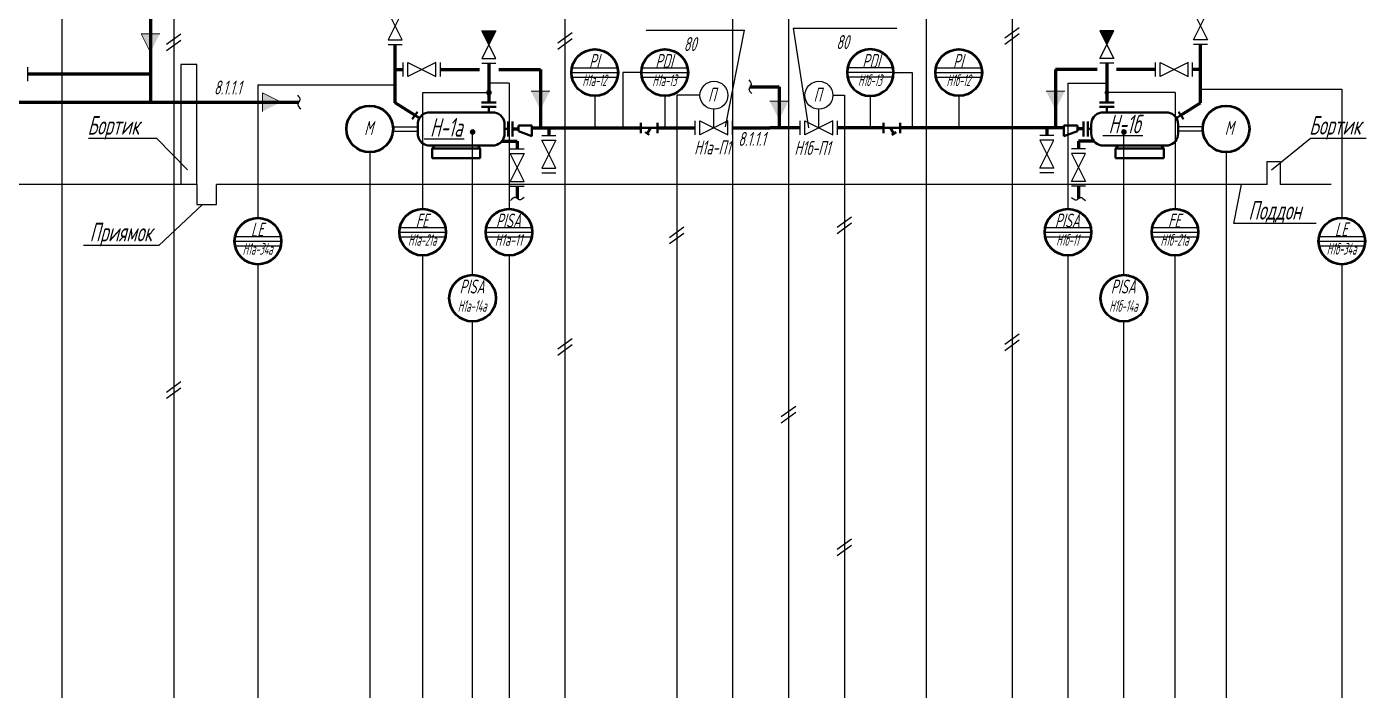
# Model space of a CAD drawing. Header units: millimetres. Extents: x -338 to 6826, y -8218 to 3153.
# Drawn here: x 2501.5 to 2789, y 2018.1 to 2160.5 of the extents above; entities that cross this region are included whole.
import ezdxf
from ezdxf.enums import TextEntityAlignment as Align

# ---------------------------------------------------------------- set-up
doc = ezdxf.new("R2010")
doc.units = ezdxf.units.MM
doc.layers.get('Defpoints').update_dxf_attribs({"color": 251})
for name, color, linetype, lineweight in [('1', 4, 'Continuous', 15), ('Аппараты', 137, 'Continuous', 40), ('Датчики', 31, 'Continuous', 50), ('Связи', 95, 'Continuous', 25), ('Текст_КИП', 2, 'Continuous', 25), ('Трубопроводы', 7, 'Continuous', 60)]:
    doc.layers.add(name, color=color, linetype=linetype, lineweight=lineweight)
for name, color, linetype in [('osnovnoy shtamp', 7, 'Continuous'), ('НОВЫЙ', 7, 'Continuous'), ('орудован', 7, 'Continuous'), ('Слой М50', 3, 'Continuous')]:
    doc.layers.add(name, color=color, linetype=linetype)
doc.styles.add('Simplex', font='simplex.shx', dxfattribs={"width": 0.7, "oblique": 15})

# ---------------------------------------------------------------- blocks, each defined once
blk = doc.blocks.new('A$C428F2FC1')
at = {"layer": 'Defpoints', "ltscale": 0.2}
for p, q in [((-5, -4), (5, -4)), ((-5, -5), (5, -5)), ((-5, -6), (5, -6))]:
    blk.add_line(p, q, dxfattribs=at)
at = {"layer": 'Датчики', "color": 4}
blk.add_circle((0, -5), 5, dxfattribs=at)

msp = doc.modelspace()

# ---------------------------------------------------------------- hatches: boundary and pattern name
for points in [[(2602.18, 2159.65), (2599.18, 2159.65), (2600.68, 2156.65)], [(2734.86, 2159.65), (2731.86, 2159.65), (2733.36, 2156.65)]]:
    msp.add_hatch(color=1).paths.add_polyline_path(points)
at = {"layer": '1'}
for points in [[(2526.02, 2158.95), (2528.02, 2154.95), (2530.02, 2158.95)], [(2552.08, 2146.3), (2556.08, 2144.3), (2552.08, 2142.3)], [(2609.75, 2146.66), (2611.75, 2142.66), (2613.75, 2146.66)], [(2720.3, 2146.66), (2722.3, 2142.66), (2724.3, 2146.66)], [(2660.98, 2144.53), (2662.98, 2140.53), (2664.98, 2144.53)]]:
    msp.add_hatch(color=256, dxfattribs=at).paths.add_polyline_path(points)
h = msp.add_hatch(color=256, dxfattribs=at)
edge = h.paths.add_edge_path()
edge.add_arc((2600.68, 2146.35), 0.5, 0, 360)
h = msp.add_hatch(color=256, dxfattribs=at)
edge = h.paths.add_edge_path()
edge.add_arc((2733.36, 2146.35), 0.5, 0, 360)
h = msp.add_hatch(color=256, dxfattribs=at)
edge = h.paths.add_edge_path()
edge.add_arc((2597.19, 2137.9), 0.5, 0, 360)
h = msp.add_hatch(color=256, dxfattribs=at)
edge = h.paths.add_edge_path()
edge.add_arc((2737.01, 2137.9), 0.5, 0, 360)

# ---------------------------------------------------------------- linework, layer by layer
at = {"color": 1}
for p, q in [((2666.02, 2160.21), (2669.27, 2138.79)), ((2537.97, 2152.39), (2534.51, 2152.39)), ((2534.51, 2152.39), (2534.51, 2126.65)), ((2537.97, 2126.65), (2537.97, 2152.39)), ((2501.73, 2150.3), (2504.22, 2150.3)), ((2605.01, 2148.35), (2600.68, 2148.35)), ((2580.08, 2138.99), (2585.41, 2138.99)), ((2580.08, 2138.1), (2585.41, 2138.1)), ((2753.97, 2138.99), (2748.64, 2138.99)), ((2753.97, 2138.1), (2748.64, 2138.1)), ((2767.77, 2126.65), (2767.77, 2131.59)), ((2767.77, 2131.59), (2770.58, 2131.59)), ((2770.58, 2131.59), (2770.58, 2126.65)), ((2537.97, 2126.65), (2271.42, 2126.65)), ((2537.97, 2126.65), (2537.97, 2122.34)), ((2767.77, 2126.65), (2542.21, 2126.65)), ((2542.21, 2122.34), (2542.21, 2126.65)), ((2760.64, 2118.22), (2762.27, 2126.65)), ((2781.5, 2126.65), (2770.58, 2126.65)), ((2539.18, 2122.34), (2529.85, 2113.53)), ((2537.97, 2122.34), (2542.21, 2122.34))]:
    msp.add_line(p, q, dxfattribs=at)
for p, q in [((2711.46, 2158.1), (2714.56, 2160.36)), ((2531.46, 2156.72), (2534.56, 2158.98)), ((2531.46, 2155.39), (2534.56, 2157.64)), ((2615.46, 2157.02), (2618.56, 2159.27)), ((2615.46, 2155.68), (2618.56, 2157.94)), ((2711.46, 2156.77), (2714.56, 2159.02)), ((2675.46, 2117.47), (2678.56, 2119.72)), ((2639.46, 2115.28), (2642.56, 2117.53)), ((2675.46, 2116.13), (2678.56, 2118.39)), ((2639.46, 2113.94), (2642.56, 2116.2)), ((2615.46, 2091.34), (2618.56, 2093.6)), ((2711.46, 2092.35), (2714.56, 2094.6)), ((2615.46, 2090.01), (2618.56, 2092.26)), ((2711.46, 2091.01), (2714.56, 2093.27)), ((2531.46, 2082.08), (2534.56, 2084.34)), ((2531.46, 2080.75), (2534.56, 2083)), ((2663.46, 2076.8), (2666.56, 2079.05)), ((2663.46, 2075.46), (2666.56, 2077.72)), ((2675.46, 2048.32), (2678.56, 2050.58)), ((2675.46, 2046.99), (2678.56, 2049.24))]:
    msp.add_line(p, q)
at = {"color": 7}
msp.add_line((2501.73, 2148.8), (2501.73, 2151.8), dxfattribs=at)
at = {"color": 6}
for p, q in [((2623.41, 2145.65), (2623.41, 2138.77)), ((2638.44, 2145.65), (2638.44, 2138.77)), ((2682.57, 2145.65), (2682.57, 2138.77)), ((2701.56, 2145.65), (2701.56, 2138.77))]:
    msp.add_line(p, q, dxfattribs=at)
for centre in [(2586.47, 2116.39), (2605.01, 2116.39), (2725.01, 2116.39), (2747.99, 2116.39), (2597.19, 2102.22), (2737.01, 2102.22)]:
    msp.add_circle(centre, 5)
for points in [[(2656.47, 2149.09), (2656.98, 2148.07), (2656.51, 2147.19), (2657.16, 2146.13)], [(2559.61, 2145.81), (2560.12, 2144.78), (2559.65, 2143.91), (2560.3, 2142.85)], [(2608.25, 2123.86), (2607.23, 2123.35), (2606.36, 2123.82), (2605.3, 2123.16)], [(2725.79, 2123.86), (2726.82, 2123.35), (2727.69, 2123.82), (2728.75, 2123.16)]]:
    msp.add_spline(points, degree=3)
at = {"layer": '1'}
for p, q in [((2528.02, 2154.95), (2526.02, 2158.95)), ((2528.02, 2154.95), (2526.02, 2158.95)), ((2530.02, 2158.95), (2526.02, 2158.95)), ((2556.08, 2144.3), (2552.08, 2146.3)), ((2552.08, 2142.3), (2552.08, 2146.3)), ((2613.75, 2146.66), (2609.75, 2146.66)), ((2724.3, 2146.66), (2720.3, 2146.66)), ((2664.98, 2144.53), (2660.98, 2144.53))]:
    msp.add_line(p, q, dxfattribs=at)
for centre in [(2600.68, 2146.35), (2597.19, 2137.9), (2737.01, 2137.9)]:
    msp.add_circle(centre, 0.5, dxfattribs=at)
at = {"layer": 'Аппараты'}
for p, q in [((2602.27, 2144.22), (2599.1, 2144.22)), ((2602.27, 2143.32), (2599.1, 2143.32)), ((2600.68, 2142.06), (2600.68, 2143.32)), ((2731.78, 2144.22), (2734.95, 2144.22)), ((2731.78, 2143.32), (2734.95, 2143.32)), ((2733.36, 2142.06), (2733.36, 2143.32)), ((2585.33, 2142.25), (2584.22, 2140.67)), ((2585.75, 2140.84), (2584.8, 2141.51)), ((2604.81, 2136.96), (2604.81, 2140.13)), ((2605.72, 2136.96), (2605.72, 2140.13)), ((2633.32, 2138.77), (2633.32, 2139.89)), ((2636.89, 2138.77), (2636.89, 2139.89)), ((2685.43, 2138.77), (2685.43, 2139.89)), ((2688.99, 2138.77), (2688.99, 2139.89)), ((2728.33, 2136.96), (2728.33, 2140.13)), ((2729.24, 2136.96), (2729.24, 2140.13)), ((2748.3, 2140.84), (2749.24, 2141.51)), ((2748.72, 2142.25), (2749.83, 2140.67)), ((2604.04, 2138.55), (2604.81, 2138.55)), ((2607.02, 2138.55), (2607.02, 2139.3)), ((2607.02, 2139.3), (2609.9, 2139.3)), ((2607.02, 2138.55), (2607.02, 2138.05)), ((2609.9, 2136.97), (2607.02, 2138.05)), ((2609.9, 2139.3), (2609.9, 2136.97)), ((2633.32, 2138.77), (2633.32, 2137.65)), ((2633.32, 2138.77), (2636.89, 2138.77)), ((2635.09, 2137.28), (2634.22, 2137.87)), ((2635.47, 2138.77), (2634.66, 2137.57)), ((2636.89, 2138.77), (2636.89, 2137.65)), ((2685.43, 2138.77), (2685.43, 2137.65)), ((2688.99, 2138.77), (2685.43, 2138.77)), ((2686.84, 2138.77), (2687.65, 2137.57)), ((2687.22, 2137.28), (2688.1, 2137.87)), ((2688.99, 2138.77), (2688.99, 2137.65)), ((2727.03, 2139.3), (2724.15, 2139.3)), ((2724.15, 2139.3), (2724.15, 2136.97)), ((2724.15, 2136.97), (2727.03, 2138.05)), ((2727.03, 2138.55), (2727.03, 2139.3)), ((2727.03, 2138.55), (2727.03, 2138.05)), ((2730.01, 2138.55), (2729.24, 2138.55)), ((2589.09, 2135.03), (2588.49, 2134.32)), ((2588.49, 2134.32), (2588.49, 2132.3)), ((2598.81, 2134.32), (2588.49, 2134.32)), ((2598.21, 2135.03), (2598.81, 2134.32)), ((2598.81, 2132.3), (2598.81, 2134.32)), ((2735.84, 2135.03), (2735.24, 2134.32)), ((2735.24, 2132.3), (2735.24, 2134.32)), ((2735.24, 2134.32), (2745.56, 2134.32)), ((2744.96, 2135.03), (2745.56, 2134.32)), ((2745.56, 2134.32), (2745.56, 2132.3)), ((2588.49, 2132.3), (2598.81, 2132.3)), ((2745.56, 2132.3), (2735.24, 2132.3))]:
    msp.add_line(p, q, dxfattribs=at)
for points in [[(2585.41, 2137.42), (2585.41, 2139.67)], [(2587.54, 2142.06), (2601.9, 2142.06)], [(2604.04, 2139.67), (2604.04, 2137.42)], [(2730.01, 2139.67), (2730.01, 2137.42)], [(2746.5, 2142.06), (2732.15, 2142.06)], [(2748.64, 2137.42), (2748.64, 2139.67)], [(2601.9, 2135.03), (2587.54, 2135.03)], [(2732.15, 2135.03), (2746.5, 2135.03)]]:
    msp.add_lwpolyline(points, dxfattribs=at)
for centre, start, end in [((2587.91, 2139.58), 98.4145, 181.9914), ((2601.53, 2139.58), 358.0086, 81.5855), ((2732.52, 2139.58), 98.4145, 181.9914), ((2746.14, 2139.58), 358.0086, 81.5855), ((2587.91, 2137.51), 178.0086, 261.5855), ((2601.53, 2137.51), 278.4145, 1.9914), ((2732.52, 2137.51), 178.0086, 261.5855), ((2746.14, 2137.51), 278.4145, 1.9914)]:
    msp.add_arc(centre, 2.51, start, end, dxfattribs=at)
at = {"layer": 'Датчики'}
for centre in [(2575.1, 2138.55), (2758.95, 2138.55)]:
    msp.add_circle(centre, 5, dxfattribs=at)
at = {"layer": 'Датчики', "color": 4}
for centre in [(2597.19, 2102.22), (2737.01, 2102.22)]:
    msp.add_circle(centre, 5, dxfattribs=at)
at = {"layer": 'НОВЫЙ', "color": 3}
for p, q in [((2634.42, 2159.78), (2655.53, 2159.78)), ((2666.02, 2160.21), (2688.27, 2160.21))]:
    msp.add_line(p, q, dxfattribs=at)
at = {"layer": 'орудован'}
for p, q in [((2582.08, 2157.69), (2579.08, 2163.69)), ((2582.08, 2163.69), (2579.08, 2157.69)), ((2751.97, 2157.69), (2754.97, 2163.69)), ((2751.97, 2163.69), (2754.97, 2157.69)), ((2602.18, 2153.65), (2599.18, 2159.65)), ((2599.18, 2159.65), (2602.18, 2159.65)), ((2599.18, 2159.65), (2602.18, 2159.65)), ((2602.18, 2159.65), (2599.18, 2153.65)), ((2731.86, 2153.65), (2734.86, 2159.65)), ((2734.86, 2159.65), (2731.86, 2159.65)), ((2734.86, 2159.65), (2731.86, 2159.65)), ((2731.86, 2159.65), (2734.86, 2153.65)), ((2579.08, 2157.69), (2582.08, 2157.69)), ((2754.97, 2157.69), (2751.97, 2157.69)), ((2579.08, 2156.69), (2582.08, 2156.69)), ((2754.97, 2156.69), (2751.97, 2156.69)), ((2599.18, 2153.65), (2602.18, 2153.65)), ((2599.18, 2152.65), (2602.18, 2152.65)), ((2734.86, 2153.65), (2731.86, 2153.65)), ((2734.86, 2152.65), (2731.86, 2152.65)), ((2612.08, 2137.12), (2615.08, 2137.12)), ((2612.08, 2137.12), (2615.08, 2137.12)), ((2721.97, 2137.12), (2718.97, 2137.12)), ((2721.97, 2137.12), (2718.97, 2137.12)), ((2605.25, 2134.25), (2608.25, 2134.25)), ((2605.25, 2134.25), (2608.25, 2134.25)), ((2615.08, 2130.12), (2612.08, 2136.12)), ((2612.08, 2136.12), (2615.08, 2136.12)), ((2612.08, 2136.12), (2615.08, 2136.12)), ((2615.08, 2136.12), (2612.08, 2130.12)), ((2718.97, 2130.12), (2721.97, 2136.12)), ((2721.97, 2136.12), (2718.97, 2136.12)), ((2721.97, 2136.12), (2718.97, 2136.12)), ((2718.97, 2136.12), (2721.97, 2130.12)), ((2728.8, 2134.25), (2725.8, 2134.25)), ((2728.8, 2134.25), (2725.8, 2134.25)), ((2608.25, 2127.25), (2605.25, 2133.25)), ((2605.25, 2133.25), (2608.25, 2133.25)), ((2605.25, 2133.25), (2608.25, 2133.25)), ((2608.25, 2133.25), (2605.25, 2127.25)), ((2725.8, 2127.25), (2728.8, 2133.25)), ((2728.8, 2133.25), (2725.8, 2133.25)), ((2728.8, 2133.25), (2725.8, 2133.25)), ((2725.8, 2133.25), (2728.8, 2127.25)), ((2612.08, 2130.12), (2615.08, 2130.12)), ((2612.08, 2129.12), (2615.08, 2129.12)), ((2721.97, 2130.12), (2718.97, 2130.12)), ((2721.97, 2129.12), (2718.97, 2129.12)), ((2605.25, 2127.25), (2608.25, 2127.25)), ((2605.25, 2126.25), (2608.25, 2126.25)), ((2728.8, 2127.25), (2725.8, 2127.25)), ((2728.8, 2126.25), (2725.8, 2126.25))]:
    msp.add_line(p, q, dxfattribs=at)
at = {"layer": 'орудован', "color": 3}
msp.add_line((2651.5, 2139.02), (2655.53, 2159.78), dxfattribs=at)
at = {"layer": 'орудован', "linetype": 'Continuous'}
for p, q in [((2582.26, 2149.84), (2582.26, 2152.84)), ((2589.26, 2152.84), (2583.26, 2149.84)), ((2583.26, 2149.84), (2583.26, 2152.84)), ((2583.26, 2152.84), (2589.26, 2149.84)), ((2589.26, 2149.84), (2589.26, 2152.84)), ((2590.26, 2149.84), (2590.26, 2152.84)), ((2743.78, 2149.84), (2743.78, 2152.84)), ((2744.78, 2149.84), (2744.78, 2152.84)), ((2744.78, 2152.84), (2750.78, 2149.84)), ((2750.78, 2152.84), (2744.78, 2149.84)), ((2750.78, 2149.84), (2750.78, 2152.84)), ((2751.78, 2149.84), (2751.78, 2152.84)), ((2649, 2138.77), (2649, 2142.79)), ((2671.53, 2138.77), (2671.53, 2142.79)), ((2645, 2137.27), (2645, 2140.27)), ((2652, 2140.27), (2646, 2137.27)), ((2646, 2137.27), (2646, 2140.27)), ((2646, 2140.27), (2652, 2137.27)), ((2652, 2137.27), (2652, 2140.27)), ((2653, 2137.27), (2653, 2140.27)), ((2667.53, 2137.27), (2667.53, 2140.27)), ((2668.53, 2137.27), (2668.53, 2140.27)), ((2668.53, 2140.27), (2674.53, 2137.27)), ((2674.53, 2140.27), (2668.53, 2137.27)), ((2674.53, 2137.27), (2674.53, 2140.27)), ((2675.53, 2137.27), (2675.53, 2140.27))]:
    msp.add_line(p, q, dxfattribs=at)
at = {"layer": 'орудован', "color": 3, "linetype": 'Continuous', "ltscale": 15}
for p, q in [((2741.06, 2137.11), (2732.47, 2137.11)), ((2595.38, 2136.39), (2586.8, 2136.39))]:
    msp.add_line(p, q, dxfattribs=at)
at = {"layer": 'орудован', "color": 0, "linetype": 'ByBlock'}
for p, q in [((2529.41, 2136.47), (2514.69, 2136.47)), ((2535.99, 2129.78), (2529.41, 2136.47)), ((2768.69, 2129.77), (2776.98, 2136.47)), ((2789.04, 2136.47), (2776.98, 2136.47)), ((2778.28, 2118.22), (2760.64, 2118.22)), ((2529.85, 2113.53), (2513.65, 2113.53))]:
    msp.add_line(p, q, dxfattribs=at)
at = {"layer": 'орудован', "linetype": 'Continuous'}
for centre in [(2649, 2145.79), (2671.53, 2145.79)]:
    msp.add_circle(centre, 3, dxfattribs=at)
at = {"layer": 'Связи'}
for p, q in [((2665.01, 2244.55), (2665.01, 1927.37)), ((2509.01, 2212.28), (2509.01, 1875.5)), ((2653.01, 2191.34), (2653.01, 1855.03)), ((2694.55, 2191.34), (2694.56, 1878.55)), ((2533.01, 2173.4), (2533.01, 1927.37)), ((2617.01, 2168.77), (2617.01, 1927.37)), ((2713.01, 2168.77), (2713.01, 1927.37)), ((2605.01, 2148.35), (2605.01, 2121.39)), ((2633.44, 2150.65), (2629.42, 2150.65)), ((2629.42, 2150.65), (2629.42, 2138.77)), ((2687.57, 2150.65), (2691.59, 2150.65)), ((2691.59, 2150.65), (2691.59, 2138.77)), ((2725.01, 2148.35), (2725.01, 2121.39)), ((2725.01, 2148.35), (2733.36, 2148.35)), ((2551.1, 2148.04), (2580.58, 2148.04)), ((2551.1, 2148.04), (2551.1, 2119.46)), ((2586.47, 2121.39), (2586.47, 2146.35)), ((2586.47, 2146.35), (2600.68, 2146.35)), ((2641.01, 2145.79), (2641.01, 1927.37)), ((2646, 2145.79), (2641.01, 2145.79)), ((2674.53, 2145.79), (2677.01, 2145.79)), ((2677.01, 2145.79), (2677.01, 1927.37)), ((2747.99, 2146.35), (2733.36, 2146.35)), ((2747.99, 2146.35), (2747.99, 2121.39)), ((2753.47, 2147.06), (2783.81, 2147.06)), ((2783.81, 2147.06), (2783.81, 2119.48)), ((2597.19, 2107.22), (2597.19, 2137.9)), ((2737.01, 2107.22), (2737.01, 2137.9)), ((2575.1, 2133.55), (2575.1, 1937.21)), ((2758.95, 2133.55), (2758.95, 1937.21)), ((2586.47, 1896.61), (2586.47, 2111.39)), ((2605.01, 2111.39), (2605.01, 1839.19)), ((2725.01, 2111.39), (2725.01, 1839.19)), ((2747.99, 1905.93), (2747.99, 2111.39)), ((2551.1, 2109.46), (2551.11, 1875.5)), ((2783.81, 2109.48), (2783.81, 1875.5)), ((2597.19, 1909.83), (2597.19, 2097.22)), ((2737.01, 1896.61), (2737.01, 2097.22))]:
    msp.add_line(p, q, dxfattribs=at)
at = {"layer": 'Трубопроводы', "color": 6}
for p, q in [((2528.02, 2166.39), (2528.02, 2150.3)), ((2580.58, 2144.15), (2580.58, 2156.69)), ((2753.47, 2144.15), (2753.47, 2156.69)), ((2580.58, 2151.34), (2582.26, 2151.34)), ((2590.26, 2151.34), (2598.65, 2151.34)), ((2600.68, 2152.65), (2600.68, 2144.22)), ((2602.8, 2151.34), (2611.75, 2151.34)), ((2611.75, 2151.34), (2611.75, 2138.77)), ((2731.25, 2151.34), (2722.3, 2151.34)), ((2722.3, 2151.34), (2722.3, 2138.77)), ((2733.36, 2152.65), (2733.36, 2144.22)), ((2743.78, 2151.34), (2735.4, 2151.34)), ((2753.47, 2151.34), (2751.78, 2151.34)), ((2528.02, 2150.3), (2501.73, 2150.3)), ((2528.02, 2150.3), (2528.02, 2144.3)), ((2656.71, 2147.58), (2662.98, 2147.58)), ((2662.98, 2147.58), (2662.98, 2138.77)), ((2388.28, 2144.3), (2559.85, 2144.3)), ((2584.8, 2141.51), (2580.58, 2144.15)), ((2749.24, 2141.51), (2753.47, 2144.15)), ((2605.72, 2138.55), (2607.02, 2138.55)), ((2609.9, 2138.77), (2633.32, 2138.77)), ((2613.58, 2138.77), (2613.58, 2137.12)), ((2636.89, 2138.77), (2645, 2138.77)), ((2653, 2138.77), (2661.02, 2138.77)), ((2667.53, 2138.77), (2661.02, 2138.77)), ((2685.43, 2138.77), (2675.53, 2138.77)), ((2724.15, 2138.77), (2688.99, 2138.77)), ((2720.47, 2138.77), (2720.47, 2137.12)), ((2728.33, 2138.55), (2727.03, 2138.55)), ((2603.46, 2135.91), (2606.75, 2135.91)), ((2606.75, 2135.91), (2606.75, 2134.25)), ((2730.59, 2135.91), (2727.3, 2135.91)), ((2727.3, 2135.91), (2727.3, 2134.25)), ((2606.75, 2126.25), (2606.75, 2123.62)), ((2727.3, 2126.25), (2727.3, 2123.62))]:
    msp.add_line(p, q, dxfattribs=at)

# ---------------------------------------------------------------- block references
for p in [(2623.41, 2155.65), (2638.44, 2155.65), (2701.56, 2155.65), (2551.1, 2119.46), (2586.47, 2121.39), (2605.01, 2121.39), (2725.01, 2121.39), (2747.99, 2121.39), (2783.81, 2119.48)]:
    msp.add_blockref('A$C428F2FC1', p)
at = {"xscale": -1}
msp.add_blockref('A$C428F2FC1', (2682.57, 2155.65), dxfattribs=at)

# ---------------------------------------------------------------- texts
at = {"layer": 'osnovnoy shtamp', "style": 'Simplex', "oblique": 15, "width": 0.6}
for p in [(2647.73, 2144.42), (2670.4, 2144.42)]:
    msp.add_text('П', height=3, dxfattribs=at).set_placement(p)
at = {"layer": 'osnovnoy shtamp', "color": 3, "style": 'Simplex', "oblique": 15, "width": 0.6}
for p in [(2573.92, 2137.26), (2758.67, 2137.26)]:
    msp.add_text('М', height=3, dxfattribs=at).set_placement(p)
at = {"layer": 'орудован', "linetype": 'Continuous', "style": 'Simplex', "oblique": 15, "width": 0.6}
for s, p in [('Бортик', (2514.51, 2137.33, 3)), ('Н-1а', (2588.04, 2136.89, 3)), ('Н-1б', (2733.71, 2137.61, 3)), ('Бортик', (2776.79, 2137.33, 3)), ('Поддон', (2763.73, 2119.08, 3)), ('Приямок', (2514.97, 2114.41, 3))]:
    msp.add_text(s, height=4, dxfattribs=at).set_placement(p)
at = {"layer": 'Слой М50', "style": 'Simplex', "oblique": 15, "width": 0.6}
for s, p in [('80', (2642.51, 2155.27)), ('80', (2675.26, 2155.7)), ('8.1.1.1', (2541.65, 2145.94)), ('8.1.1.1', (2654.2, 2134.91))]:
    msp.add_text(s, height=3, dxfattribs=at).set_placement(p)
at = {"layer": 'Текст_КИП', "style": 'Simplex', "oblique": 15, "width": 0.6}
for s, p in [('PI', (2623.26, 2151.65)), ('PDI', (2638.29, 2151.65)), ('PDI', (2682.72, 2151.65)), ('PI', (2701.41, 2151.65)), ('FЕ', (2586.32, 2117.39)), ('PISA', (2604.86, 2117.39)), ('PISA', (2724.86, 2117.39)), ('FЕ', (2747.84, 2117.39)), ('LE', (2550.95, 2115.46)), ('LE', (2783.66, 2115.48)), ('PISА', (2597.04, 2103.22)), ('PISА', (2736.86, 2103.22))]:
    msp.add_text(s, height=3, dxfattribs=at).set_placement(p, align=Align.CENTER)
at = {"layer": 'Текст_КИП', "color": 4, "style": 'Simplex', "oblique": 15}
for s, width, p in [('Н1а-12', 0.5, (2623.32, 2147.75)), ('Н1а-13', 0.5, (2638.35, 2147.75)), ('Н1б-13', 0.5, (2682.48, 2147.75)), ('Н1б-12', 0.5, (2701.47, 2147.75)), ('Н1а-34а', 0.5, (2551.01, 2111.56)), ('Н1а-21а', 0.5, (2586.35, 2113.47)), ('Н1а-11', 0.6, (2604.89, 2113.47)), ('Н1б-11', 0.5, (2724.89, 2113.47)), ('Н1б-21а', 0.5, (2747.87, 2113.47)), ('Н1б-34а', 0.5, (2783.72, 2111.58)), ('Н1а-14а', 0.5, (2597.07, 2099.3)), ('Н1б-14а', 0.5, (2736.89, 2099.3))]:
    msp.add_text(s, height=2.5, dxfattribs=dict(at, width=width)).set_placement(p, align=Align.CENTER)
at = {"layer": 'Текст_КИП', "style": 'Simplex', "oblique": 15, "width": 0.6}
for s, p in [('Н1а-П1', (2644.75, 2133.07)), ('Н1б-П1', (2666.26, 2132.97))]:
    msp.add_text(s, height=3, dxfattribs=at).set_placement(p)

doc.saveas('drawing.dxf')
